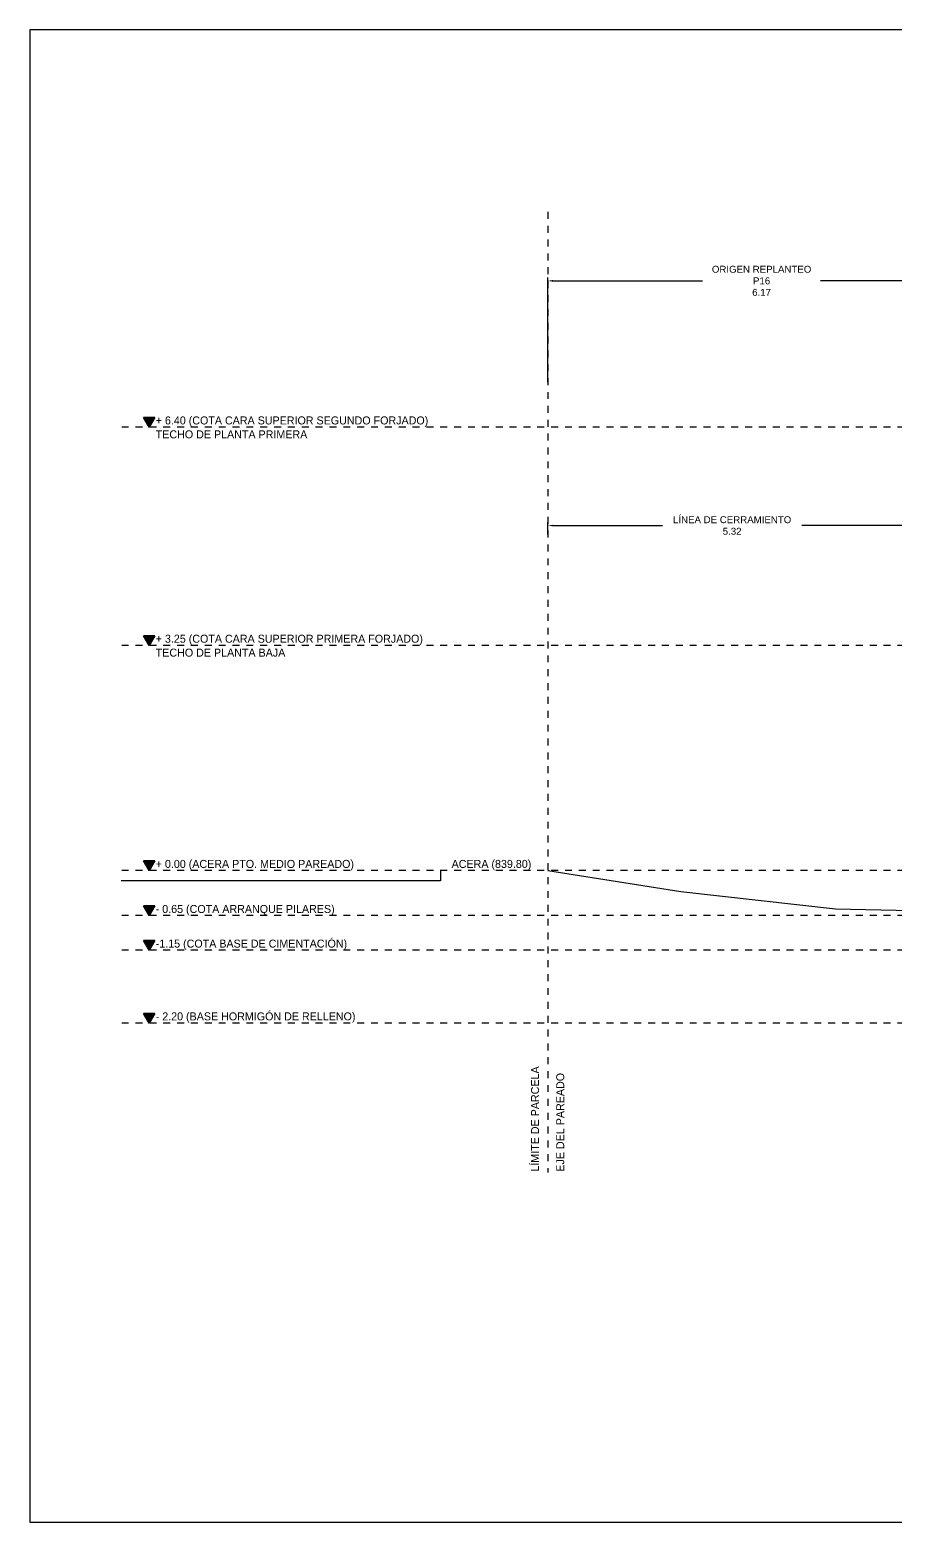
# Model space of a CAD drawing. Extents: x 2455 to 9764, y -806 to 181.
# Drawn here: x 4572.04 to 4584.53, y -409.26 to -387.73 of the extents above; entities that cross this region are included whole.
import ezdxf

# ---------------------------------------------------------------- set-up
doc = ezdxf.new("R2010")
doc.units = 0
doc.header["$LTSCALE"] = 0.2
doc.header["$MEASUREMENT"] = 0
doc.linetypes.add('CONTINUA', pattern=[0])
doc.linetypes.add('RAYITAS', pattern=[0.375, 0.25, -0.125])
doc.layers.add('01_cartela', color=6, linetype='CONTINUOUS', plot=False)
for name, color, linetype in [('01_cotas', 4, 'CONTINUOUS'), ('01_MONO inst', 254, 'CONTINUOUS'), ('01_perfil terreno natural', 170, 'CONTINUOUS'), ('01_proyección', 4, 'RAYITAS'), ('01_textos', 7, 'CONTINUOUS')]:
    doc.layers.add(name, color=color, linetype=linetype)
doc.styles.add('Century Gothic', font='', dxfattribs={"height": 2})
doc.styles.add('Estilo1', font='swissel.ttf')
doc.styles.add('ROMANS', font='romans')
doc.styles.get('Century Gothic').set_extended_font_data('Century Gothic')
doc.dimstyles.new('DECIMAL-50', dxfattribs={"dimtxt": 0.08, "dimasz": 0.15, "dimexe": 0.05, "dimexo": 0.05, "dimgap": 0.09, "dimtad": 0, "dimzin": 0, "dimdsep": 46, "dimtxsty": 'ROMANS', "dimblk": 'DOTSMALL', "dimcen": 0.09, "dimclrt": 7, "dimadec": 0, "dimazin": 0, "dimtfac": 1.38, "dimtix": 1, "dimtofl": 0, "dimtmove": 2, "dimatfit": 3, "dimldrblk": 'OBLIQUE', "dimfxl": 1, "dimtolj": 1, "dimtzin": 0, "dimarcsym": 0})

# ---------------------------------------------------------------- blocks, each defined once
blk = doc.blocks.new('*D452')
at = {"layer": '01_cotas', "color": 0, "linetype": 'CONTINUA', "lineweight": -2, "transparency": 16777216}
for p, q in [((4579.518, -392.811), (4579.518, -391.301)), ((4585.688, -392.811), (4585.688, -391.301))]:
    blk.add_line(p, q, dxfattribs=at)
at = {"layer": '01_cotas', "color": 0, "lineweight": -2, "transparency": 16777216}
for p, q in [((4579.593, -391.351), (4581.752, -391.351)), ((4585.613, -391.351), (4583.454, -391.351))]:
    blk.add_line(p, q, dxfattribs=at)
at = {"layer": '01_cotas', "color": 0, "transparency": 16777216}
for points in [[(4579.593, -391.339), (4579.593, -391.364), (4579.518, -391.351)], [(4585.613, -391.339), (4585.613, -391.364), (4585.688, -391.351)]]:
    blk.add_solid(points, dxfattribs=at)
at = {"layer": '01_cotas', "color": 7, "transparency": 16777216, "insert": (4582.603, -391.351), "char_height": 0.1, "width": 1.52292, "attachment_point": 5, "style": 'Estilo1'}
blk.add_mtext('\\A1;ORIGEN REPLANTEO P16\\P6.17', dxfattribs=at)
blk = doc.blocks.new('*D459')
at = {"layer": '01_cotas', "color": 0, "linetype": 'CONTINUA', "lineweight": -2, "transparency": 16777216}
for p, q in [((4579.518, -395.011), (4579.518, -394.832)), ((4584.838, -395.011), (4584.838, -394.832))]:
    blk.add_line(p, q, dxfattribs=at)
at = {"layer": '01_cotas', "color": 0, "lineweight": -2, "transparency": 16777216}
for p, q in [((4579.593, -394.882), (4581.171, -394.882)), ((4584.763, -394.882), (4583.185, -394.882))]:
    blk.add_line(p, q, dxfattribs=at)
at = {"layer": '01_cotas', "color": 0, "transparency": 16777216}
for points in [[(4579.593, -394.87), (4579.593, -394.895), (4579.518, -394.882)], [(4584.763, -394.87), (4584.763, -394.895), (4584.838, -394.882)]]:
    blk.add_solid(points, dxfattribs=at)
at = {"layer": '01_cotas', "color": 7, "transparency": 16777216, "insert": (4582.178, -394.882), "char_height": 0.1, "attachment_point": 5, "style": 'Estilo1'}
blk.add_mtext('\\A1;LÍNEA DE CERRAMIENTO\\P5.32', dxfattribs=at)

msp = doc.modelspace()

# ---------------------------------------------------------------- hatches: boundary and pattern name
at = {"layer": '01_textos', "ltscale": 0.01}
for color, points in [(120, [(4573.762, -393.461), (4573.681, -393.322), (4573.842, -393.322)]), (120, [(4573.762, -393.461), (4573.681, -393.322), (4573.842, -393.322)]), (120, [(4573.762, -393.461), (4573.842, -393.322), (4573.681, -393.322)]), (120, [(4573.762, -396.611), (4573.681, -396.472), (4573.842, -396.472)]), (120, [(4573.762, -396.611), (4573.681, -396.472), (4573.842, -396.472)]), (120, [(4573.762, -396.611), (4573.842, -396.472), (4573.681, -396.472)]), (10, [(4573.762, -399.861), (4573.681, -399.722), (4573.842, -399.722)]), (10, [(4573.762, -399.861), (4573.681, -399.722), (4573.842, -399.722)]), (10, [(4573.762, -399.861), (4573.842, -399.722), (4573.681, -399.722)]), (120, [(4573.762, -400.511), (4573.681, -400.372), (4573.842, -400.372)]), (120, [(4573.762, -400.511), (4573.681, -400.372), (4573.842, -400.372)]), (120, [(4573.762, -400.511), (4573.842, -400.372), (4573.681, -400.372)]), (120, [(4573.762, -401.011), (4573.681, -400.872), (4573.842, -400.872)]), (120, [(4573.762, -401.011), (4573.681, -400.872), (4573.842, -400.872)]), (120, [(4573.762, -401.011), (4573.842, -400.872), (4573.681, -400.872)]), (120, [(4573.762, -402.061), (4573.681, -401.922), (4573.842, -401.922)]), (120, [(4573.762, -402.061), (4573.681, -401.922), (4573.842, -401.922)]), (120, [(4573.762, -402.061), (4573.842, -401.922), (4573.681, -401.922)])]:
    msp.add_hatch(color=color, dxfattribs=at).paths.add_polyline_path(points)

# ---------------------------------------------------------------- linework, layer by layer
at = {"layer": '01_cartela', "color": 3}
msp.add_lwpolyline([(4572.038, -387.729), (4572.038, -409.264), (4602.676, -409.264), (4602.676, -387.729)], close=True, dxfattribs=at)
at = {"layer": '01_MONO inst'}
for p, q in [((4577.968, -399.861, 0), (4577.968, -400.011, 0)), ((4577.968, -400.011, 0), (4573.359, -400.011, 0))]:
    msp.add_line(p, q, dxfattribs=at)
at = {"layer": '01_perfil terreno natural', "elevation": 0}
msp.add_lwpolyline([(4579.518, -399.861), (4581.439, -400.161), (4583.668, -400.411), (4594.813, -400.661), (4600.665, -400.852)], dxfattribs=at)
at = {"layer": '01_proyección', "color": 10}
for p, q in [((4579.518, -390.356, 0), (4579.518, -404.219, 0)), ((4600.665, -399.861, 0), (4573.359, -399.861, 0))]:
    msp.add_line(p, q, dxfattribs=at)
at = {"layer": '01_proyección', "color": 120}
for p, q in [((4600.665, -393.461, 0), (4573.359, -393.461, 0)), ((4600.665, -396.611, 0), (4573.359, -396.611, 0)), ((4600.665, -400.511, 0), (4573.359, -400.511, 0)), ((4600.665, -401.011, 0), (4573.359, -401.011, 0)), ((4600.665, -402.061, 0), (4573.359, -402.061, 0))]:
    msp.add_line(p, q, dxfattribs=at)
at = {"layer": '01_textos', "color": 120, "ltscale": 0.01, "elevation": 0}
for points in [[(4573.762, -393.461), (4573.681, -393.322), (4573.842, -393.322)], [(4573.762, -393.461), (4573.842, -393.322), (4573.681, -393.322)], [(4573.762, -396.611), (4573.681, -396.472), (4573.842, -396.472)], [(4573.762, -396.611), (4573.842, -396.472), (4573.681, -396.472)], [(4573.762, -400.511), (4573.681, -400.372), (4573.842, -400.372)], [(4573.762, -400.511), (4573.842, -400.372), (4573.681, -400.372)], [(4573.762, -401.011), (4573.681, -400.872), (4573.842, -400.872)], [(4573.762, -401.011), (4573.842, -400.872), (4573.681, -400.872)], [(4573.762, -402.061), (4573.681, -401.922), (4573.842, -401.922)], [(4573.762, -402.061), (4573.842, -401.922), (4573.681, -401.922)]]:
    msp.add_lwpolyline(points, close=True, dxfattribs=at)
at = {"layer": '01_textos', "color": 10, "ltscale": 0.01, "elevation": 0}
for points in [[(4573.762, -399.861), (4573.681, -399.722), (4573.842, -399.722)], [(4573.762, -399.861), (4573.842, -399.722), (4573.681, -399.722)]]:
    msp.add_lwpolyline(points, close=True, dxfattribs=at)

# ---------------------------------------------------------------- texts
at = {"layer": '01_MONO inst', "linetype": 'CONTINUA', "ltscale": 1.5, "style": 'Century Gothic'}
msp.add_text('ACERA (839.80)', height=0.1155, dxfattribs=at).set_placement((4578.128, -399.823, 0))
at = {"layer": '01_textos', "color": 120, "ltscale": 0.01, "style": 'Century Gothic'}
for s, p in [('+ 6.40 (COTA CARA SUPERIOR SEGUNDO FORJADO)', (4573.856, -393.423, 0)), ('TECHO DE PLANTA PRIMERA', (4573.856, -393.624, 0)), ('+ 3.25 (COTA CARA SUPERIOR PRIMERA FORJADO)', (4573.856, -396.573, 0)), ('TECHO DE PLANTA BAJA', (4573.856, -396.774, 0)), ('- 0.65 (COTA ARRANQUE PILARES)', (4573.856, -400.473, 0)), ('-1.15 (COTA BASE DE CIMENTACIÓN)', (4573.856, -400.973, 0)), ('- 2.20 (BASE HORMIGÓN DE RELLENO)', (4573.856, -402.023, 0))]:
    msp.add_text(s, height=0.1155, dxfattribs=at).set_placement(p)
at = {"layer": '01_textos', "color": 10, "ltscale": 0.01, "style": 'Century Gothic'}
msp.add_text('+ 0.00 (ACERA PTO. MEDIO PAREADO)', height=0.1155, dxfattribs=at).set_placement((4573.856, -399.823, 0))
for s, p in [('LÍMITE DE PARCELA', (4579.39, -404.206, 0)), ('EJE DEL PAREADO', (4579.754, -404.206, 0))]:
    msp.add_text(s, height=0.1155, rotation=90, dxfattribs=at).set_placement(p)

# ---------------------------------------------------------------- dimensions: what is measured, and where the dimension line sits
at = {"layer": '01_cotas'}
for base, p1, p2, text, picture, middle in [((4579.518, -391.351), (4585.688, -392.861, 0), (4579.518, -392.861, 0), 'ORIGEN REPLANTEO P16\\P<>', '*D452', (4582.603, -391.351)), ((4579.518, -394.882), (4584.838, -395.061, 0), (4579.518, -395.061, 0), 'LÍNEA DE CERRAMIENTO\\P<>', '*D459', (4582.178, -394.882))]:
    dim = msp.add_linear_dim(base=base, p1=p1, p2=p2, text=text, dimstyle='DECIMAL-50', override={"dimtxt": 0.1, "dimasz": 0.075, "dimtxsty": 'Estilo1', "dimsah": 1, "dimfxl": 0.09, "dimarcsym": 2}, dxfattribs=at)
    dim.commit()
    dim.dimension.update_dxf_attribs({"geometry": picture, "text_midpoint": middle})

doc.saveas('drawing.dxf')
